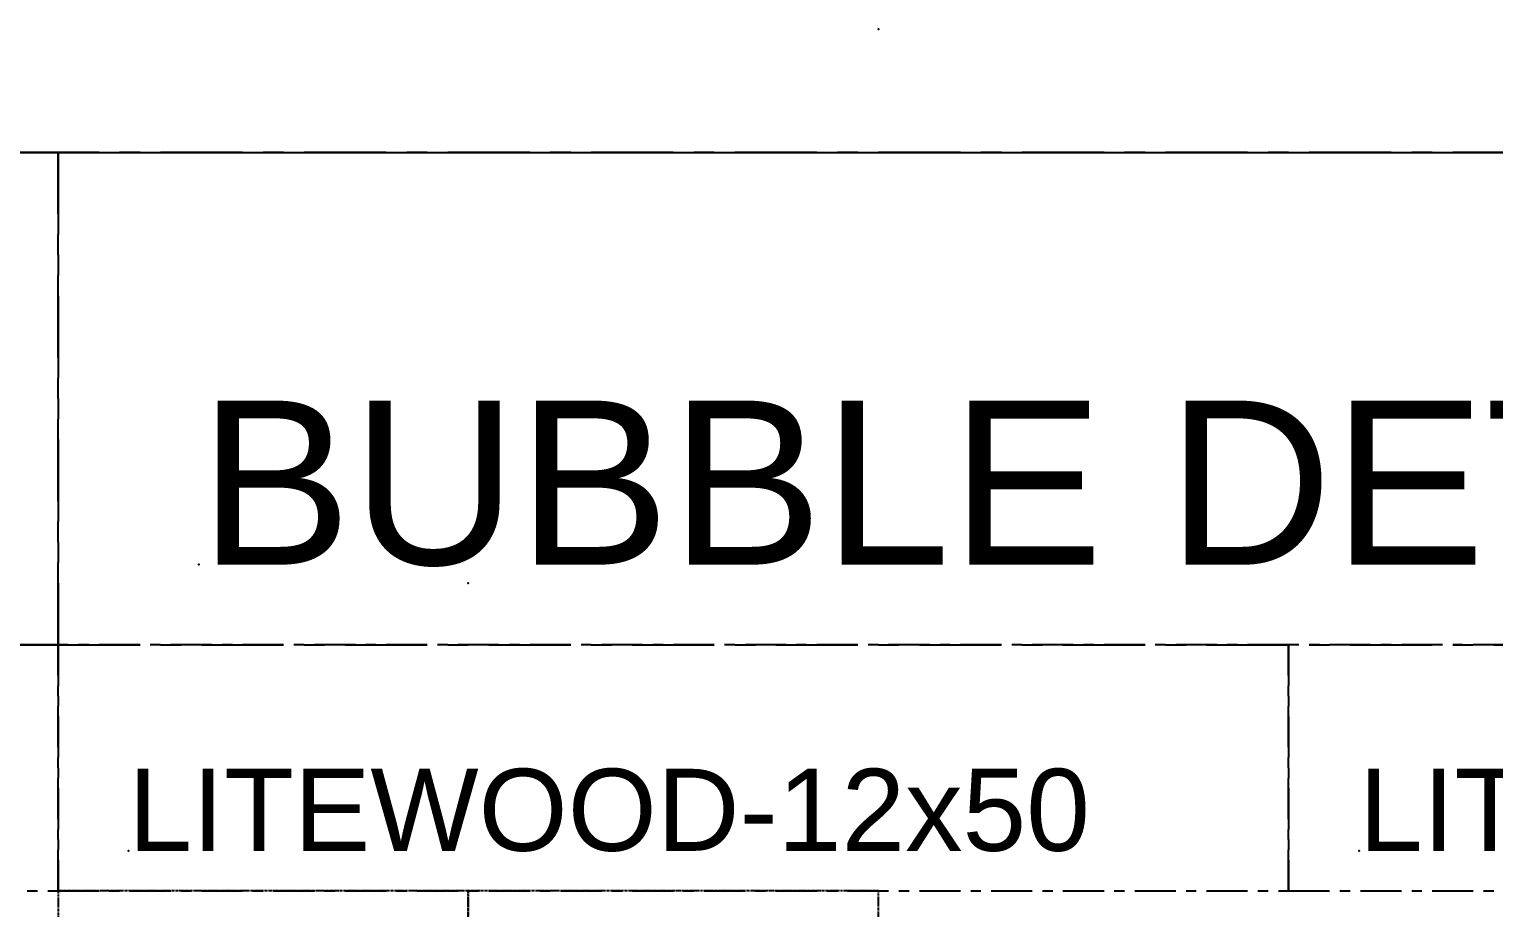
# Model space of a CAD drawing. Header units: millimetres. Extents: x -244126 to 368105, y -173968 to 259060.
# Drawn here: x 173814 to 177384, y -120685 to -118544 of the extents above; entities that cross this region are included whole.
import ezdxf

# ---------------------------------------------------------------- set-up
doc = ezdxf.new("R2010")
doc.units = ezdxf.units.MM
doc.header["$MEASUREMENT"] = 0
doc.linetypes.add('005_GG_TA_LINE', pattern=[13.75, 5, -1.25, 1.25, -1.25, 5])
doc.layers.add('001 - ASCESSORIES', color=1, linetype='Continuous')
doc.styles.get("Standard").update_dxf_attribs({"font": 'arial.ttf'})

# ---------------------------------------------------------------- blocks, each defined once
blk = doc.blocks.new('*U1760')
at = {"color": 0, "linetype": '005_GG_TA_LINE'}
blk.add_lwpolyline([(0, 0), (1000, 0), (1000, 1000), (0, 1000)], close=True, dxfattribs=at)
for p in [(50, 37.5), (8.6, 4.9)]:
    blk.add_point(p, dxfattribs=at)
blk.add_attdef('NAMEBLK', (8.6, 4.9), '', height=10, dxfattribs=at)
blk = doc.blocks.new('*U4695')
at = {"color": 0, "linetype": '005_GG_TA_LINE'}
blk.add_lwpolyline([(0, 0), (150, 0), (150, 30), (0, 30)], close=True, dxfattribs=at)
for p in [(50, 37.5), (8.58, 4.88)]:
    blk.add_point(p, dxfattribs=at)
blk.add_attdef('NAMEBLK', (8.58, 4.88), '', height=10, dxfattribs=at)
blk = doc.blocks.new('*U4696')
at = {"color": 0, "linetype": '005_GG_TA_LINE'}
blk.add_lwpolyline([(0, 0), (125, 0), (125, 30), (0, 30)], close=True, dxfattribs=at)
for p in [(50, 37.5), (8.582, 4.878)]:
    blk.add_point(p, dxfattribs=at)
blk.add_attdef('NAMEBLK', (8.582, 4.878), '', height=10, dxfattribs=at)

msp = doc.modelspace()

# ---------------------------------------------------------------- linework, layer by layer
at = {"color": 8}
msp.add_ray((122184.76531, -118843.80009), (1, 0), dxfattribs=at)

# ---------------------------------------------------------------- block references
at = {"layer": '001 - ASCESSORIES', "linetype": '005_GG_TA_LINE', "xscale": 40, "yscale": 40, "zscale": 40}
msp.add_blockref('*U4696', (168884.1015, -120043.80009), dxfattribs=at)
at = {"layer": '001 - ASCESSORIES', "linetype": '005_GG_TA_LINE'}
for name, p, xscale, yscale, zscale, values in [('*U4696', (173884.1015, -120043.80009), 40, 40, 40, {'NAMEBLK': 'BUBBLE DETAIL'}), ('*U4695', (170884.1015, -120643.80009), 20, 20, 20, {'NAMEBLK': 'ROD %%C12.70mm.'}), ('*U4695', (173884.1015, -120643.80009), 20, 20, 20, {'NAMEBLK': 'LITEWOOD-12x50'}), ('*U4695', (176884.1015, -120643.80009), 20, 20, 20, {'NAMEBLK': 'LITEWOOD-20x50'})]:
    msp.add_blockref(name, p, dxfattribs=dict(at, xscale=xscale, yscale=yscale, zscale=zscale)).add_auto_attribs(values)
for p, values in [((173884.1015, -121643.80009), {'NAMEBLK': '000 - FAMELINE_BUBBLE_TYP.DETAIL_AL.LITEWOOD_12x50mm.+C-CARRIER_CUT_VIEW_TYPE_1'}), ((174884.1015, -121643.80009), {'NAMEBLK': '000 - FAMELINE_BUBBLE_TYP.DETAIL_AL.LITEWOOD_12x50mm.+C-CARRIER_CUT_VIEW_TYPE_2'})]:
    msp.add_blockref('*U1760', p, dxfattribs=at).add_auto_attribs(values)

doc.saveas('drawing.dxf')
